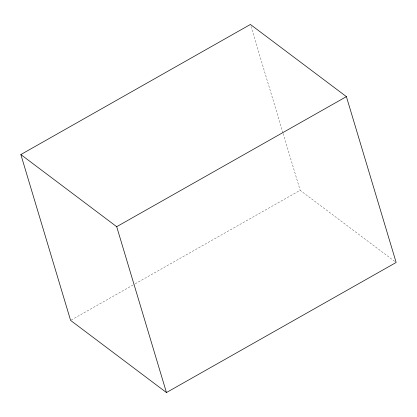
<?xml version="1.0" encoding="UTF-8"?>
<svg xmlns="http://www.w3.org/2000/svg" width="417" height="417" viewBox="0 0 417 417"><rect width="100%" height="100%" fill="white"/><g stroke="black" fill="none" stroke-linecap="round" stroke-linejoin="round"><path stroke-width="0.31" stroke-dasharray="2.08 1.56" d="M71.171 320.074L134.655 284.102M135.223 283.779L300.162 190.308L395.113 261.694M250.966 26.334L282.955 132.945M283.143 133.57L300.162 190.308"/><path stroke-width="0.63" d="M20.85 154.551L250.408 24.462L346.397 96.629L396.15 262.47L166.451 392.538L70.603 320.397L20.85 154.551L116.697 226.692L166.451 392.538M116.697 226.692L346.397 96.629"/></g></svg>
